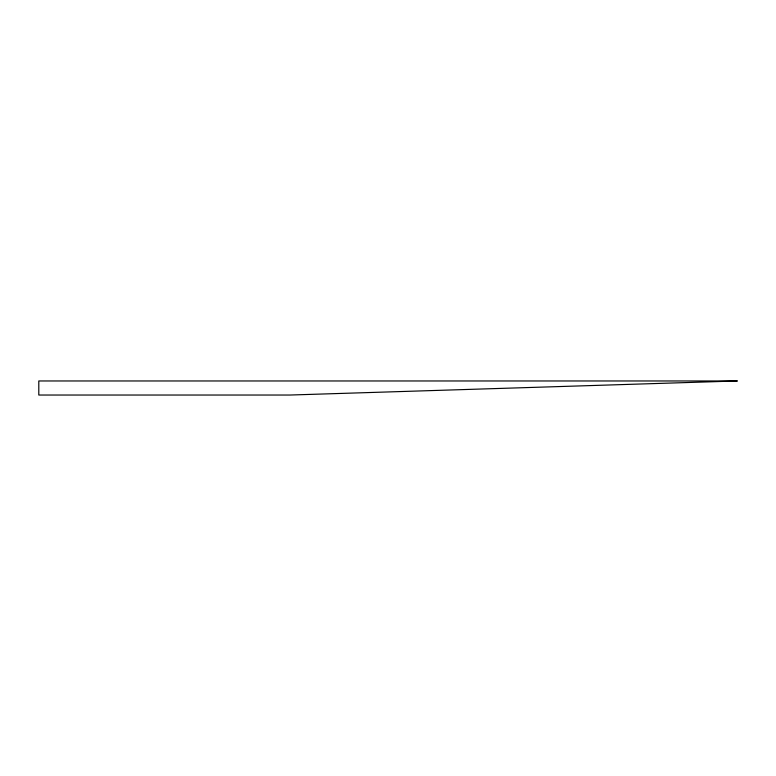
<?xml version="1.0" encoding="UTF-8"?>
<svg xmlns="http://www.w3.org/2000/svg" width="776" height="776" viewBox="0 0 776 776"><rect width="100%" height="100%" fill="white"/><g stroke="black" fill="none" stroke-linecap="round" stroke-linejoin="round"><path stroke-width="1.16" d="M737.2 380.967L290.04 395.032L38.8 395.032L38.8 380.967L737.2 380.967"/></g></svg>
